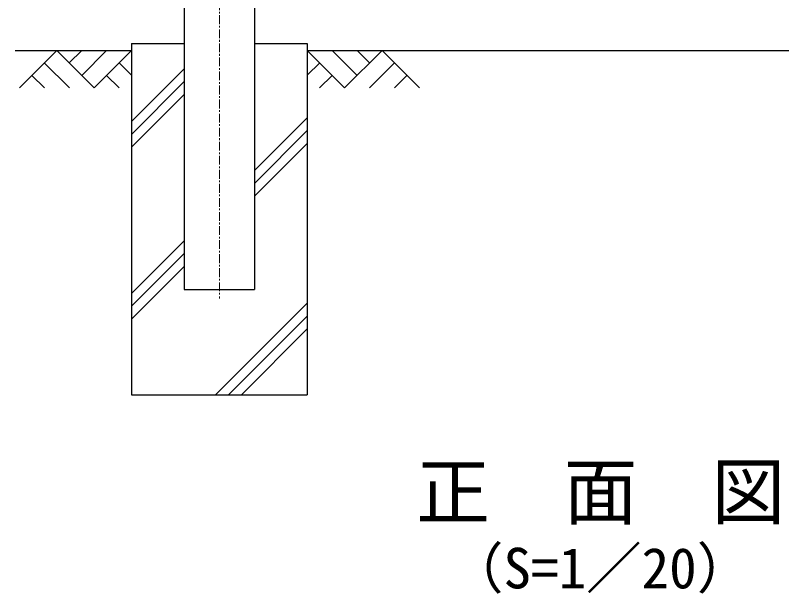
# Model space of a CAD drawing. Units: millimetres, scale not verified. Extents: x -4200 to 4200, y -2970 to 2970.
# Drawn here: x -2729 to -1639, y -1306 to -483 of the extents above; entities that cross this region are included whole.
import ezdxf
from ezdxf.enums import TextEntityAlignment as Align

# ---------------------------------------------------------------- set-up
doc = ezdxf.new("R2010")
doc.units = ezdxf.units.MM
doc.header["$LTSCALE"] = 10
doc.linetypes.add('USER1', pattern=[2, 1.25, -0.25, 0.25, -0.25])
for name, color, linetype, lineweight in [('0-0_D-TTL-TXT', 7, 'Continuous', 25), ('0-5_D-STR1', 1, 'Continuous', 25), ('0-6_D-BGD', 7, 'Continuous', 25), ('0-7_D-STR4', 7, 'Continuous', 25), ('0-9_D-BMK', 2, 'USER1', 13), ('0-A_D-DCR-HCH', 7, 'Continuous', 13)]:
    doc.layers.add(name, color=color, linetype=linetype, lineweight=lineweight)
doc.styles.add('ＭＳ ゴシック', font='')
doc.styles.get('ＭＳ ゴシック').set_extended_font_data('MS Gothic')

msp = doc.modelspace()

# ---------------------------------------------------------------- linework, layer by layer
at = {"layer": '0-5_D-STR1'}
for p, q in [((-2488.72, 684.42), (-2488.72, -872.58)), ((-2388.72, 119.42), (-2388.72, -872.58)), ((-2488.72, -872.58), (-2388.72, -872.58))]:
    msp.add_line(p, q, dxfattribs=at)
at = {"layer": '0-6_D-BGD'}
for p, q in [((-2729.09, -532.58), (-2563.72, -532.58)), ((-2313.72, -532.58), (-1453.72, -532.58))]:
    msp.add_line(p, q, dxfattribs=at)
at = {"layer": '0-7_D-STR4'}
for p, q in [((-2563.72, -522.58), (-2563.72, -1022.58)), ((-2563.72, -522.58), (-2488.72, -522.58)), ((-2388.72, -522.58), (-2313.72, -522.58)), ((-2313.72, -522.58), (-2313.72, -1022.58)), ((-2563.72, -1022.58), (-2313.72, -1022.58))]:
    msp.add_line(p, q, dxfattribs=at)
at = {"layer": '0-9_D-BMK'}
msp.add_line((-2438.72, 697.42), (-2438.72, -885.58), dxfattribs=at)
at = {"layer": '0-A_D-DCR-HCH'}
for p, q in [((-2670.14, -532.58), (-2723.35, -585.79)), ((-2670.14, -532.58), (-2616.93, -585.79)), ((-2652.5, -550.41), (-2634.67, -532.58)), ((-2634.67, -568.06), (-2599.19, -532.58)), ((-2616.93, -585.79), (-2563.72, -532.58)), ((-2260.5, -585.79), (-2313.72, -532.58)), ((-2242.77, -568.06), (-2278.24, -532.58)), ((-2207.29, -532.58), (-2260.5, -585.79)), ((-2224.94, -550.41), (-2242.77, -532.58)), ((-2207.29, -532.58), (-2154.08, -585.79)), ((-2687.88, -550.32), (-2652.24, -585.79)), ((-2581.45, -550.32), (-2563.72, -567.98)), ((-2295.98, -550.32), (-2313.72, -567.98)), ((-2189.56, -550.32), (-2225.19, -585.79)), ((-2563.72, -633.61), (-2488.72, -558.61)), ((-2705.62, -568.06), (-2687.8, -585.79)), ((-2599.19, -568.06), (-2581.37, -585.79)), ((-2563.72, -651.99), (-2488.72, -576.99)), ((-2278.24, -568.06), (-2296.06, -585.79)), ((-2171.82, -568.06), (-2189.64, -585.79)), ((-2563.72, -670.38), (-2488.72, -595.38)), ((-2388.72, -703.3), (-2313.72, -628.3)), ((-2388.72, -721.68), (-2313.72, -646.68)), ((-2388.72, -740.07), (-2313.72, -665.07)), ((-2563.27, -877.85), (-2488.72, -803.3)), ((-2563.72, -896.68), (-2488.72, -821.68)), ((-2563.72, -915.07), (-2488.72, -840.07)), ((-2444.16, -1022.58), (-2313.72, -892.14)), ((-2425.77, -1022.58), (-2313.72, -910.53)), ((-2407.39, -1022.58), (-2313.72, -928.91))]:
    msp.add_line(p, q, dxfattribs=at)

# ---------------------------------------------------------------- texts
at = {"layer": '0-0_D-TTL-TXT', "style": 'ＭＳ ゴシック'}
for s, height, p in [('正\u3000面\u3000図', 76.98, (-2158.74, -1222.2)), ('（S=1／20）', 57.7, (-2113.25, -1315.4))]:
    msp.add_text(s, height=height, dxfattribs=at).set_placement(p, align=Align.BOTTOM_LEFT)

doc.saveas('drawing.dxf')
